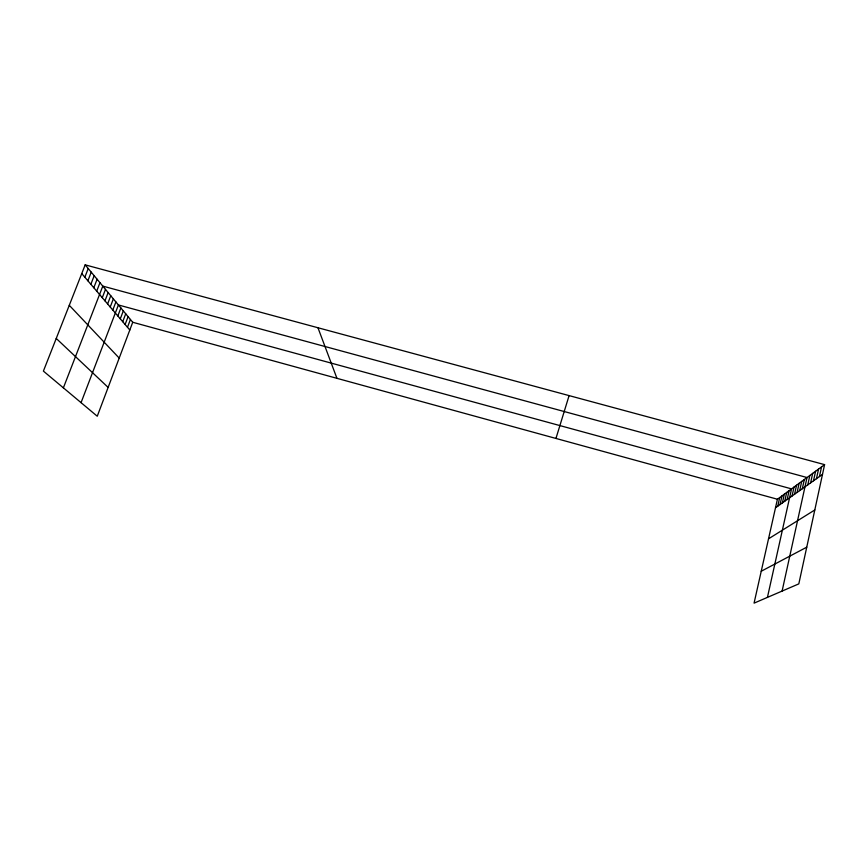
<?xml version="1.0" encoding="UTF-8"?>
<svg xmlns="http://www.w3.org/2000/svg" width="868" height="868" viewBox="0 0 868 868"><rect width="100%" height="100%" fill="white"/><g stroke="black" fill="none" stroke-linecap="round" stroke-linejoin="round"><path stroke-width="1.3" d="M824.6 464.64L798.81 583.882L754.064 603.141L777.424 499.241L824.6 464.64L85.183 264.859L43.4 371.103L97.259 416.228L132.728 322.267L85.183 264.859M813.511 480.785L815.595 471.248M816.452 478.702L818.546 469.078M819.446 476.575L821.551 466.875M782.101 591.075L807.023 477.53L102.793 286.114L63.386 387.844M807.783 484.865L809.833 475.469M810.625 482.847L812.687 473.375M794.545 494.261L796.553 485.212M797.095 492.449L799.113 483.335M799.688 490.615L801.707 481.425M802.314 488.738L804.343 479.494M784.737 501.227L786.701 492.427M787.135 499.523L789.11 490.67M767.431 597.39L791.551 488.879L118.406 304.961L81.06 402.654M792.039 496.04L794.036 487.056M777.761 506.174L779.692 497.57M780.05 504.547L781.992 495.888M782.383 502.897L784.336 494.174M555.954 438.438L569.093 395.602M122.724 321.681L125.719 313.793M125.122 324.491L128.084 316.657M127.477 327.269L130.428 319.478M117.831 315.941L120.88 307.956M120.294 318.827L123.31 310.896M112.797 310.028L115.9 301.934M104.963 300.838L108.153 292.581M107.61 303.941L110.768 295.749M110.225 307.012L113.35 298.863M102.283 297.681L105.495 289.38M93.798 287.731L97.108 279.257M96.706 291.138L99.972 282.708M87.874 280.765L91.238 272.172M90.858 284.281L94.189 275.742M84.836 277.207L88.232 268.537M775.504 507.78L822.484 474.416M768.527 538.822L814.792 509.972M761.236 571.242L806.741 547.187M132.728 322.267L777.424 499.241M56.236 338.444L108.131 387.41M69.277 305.297L119.209 358.093M81.744 273.583L129.809 330.003M317.959 327.746L336.936 378.318"/></g></svg>
